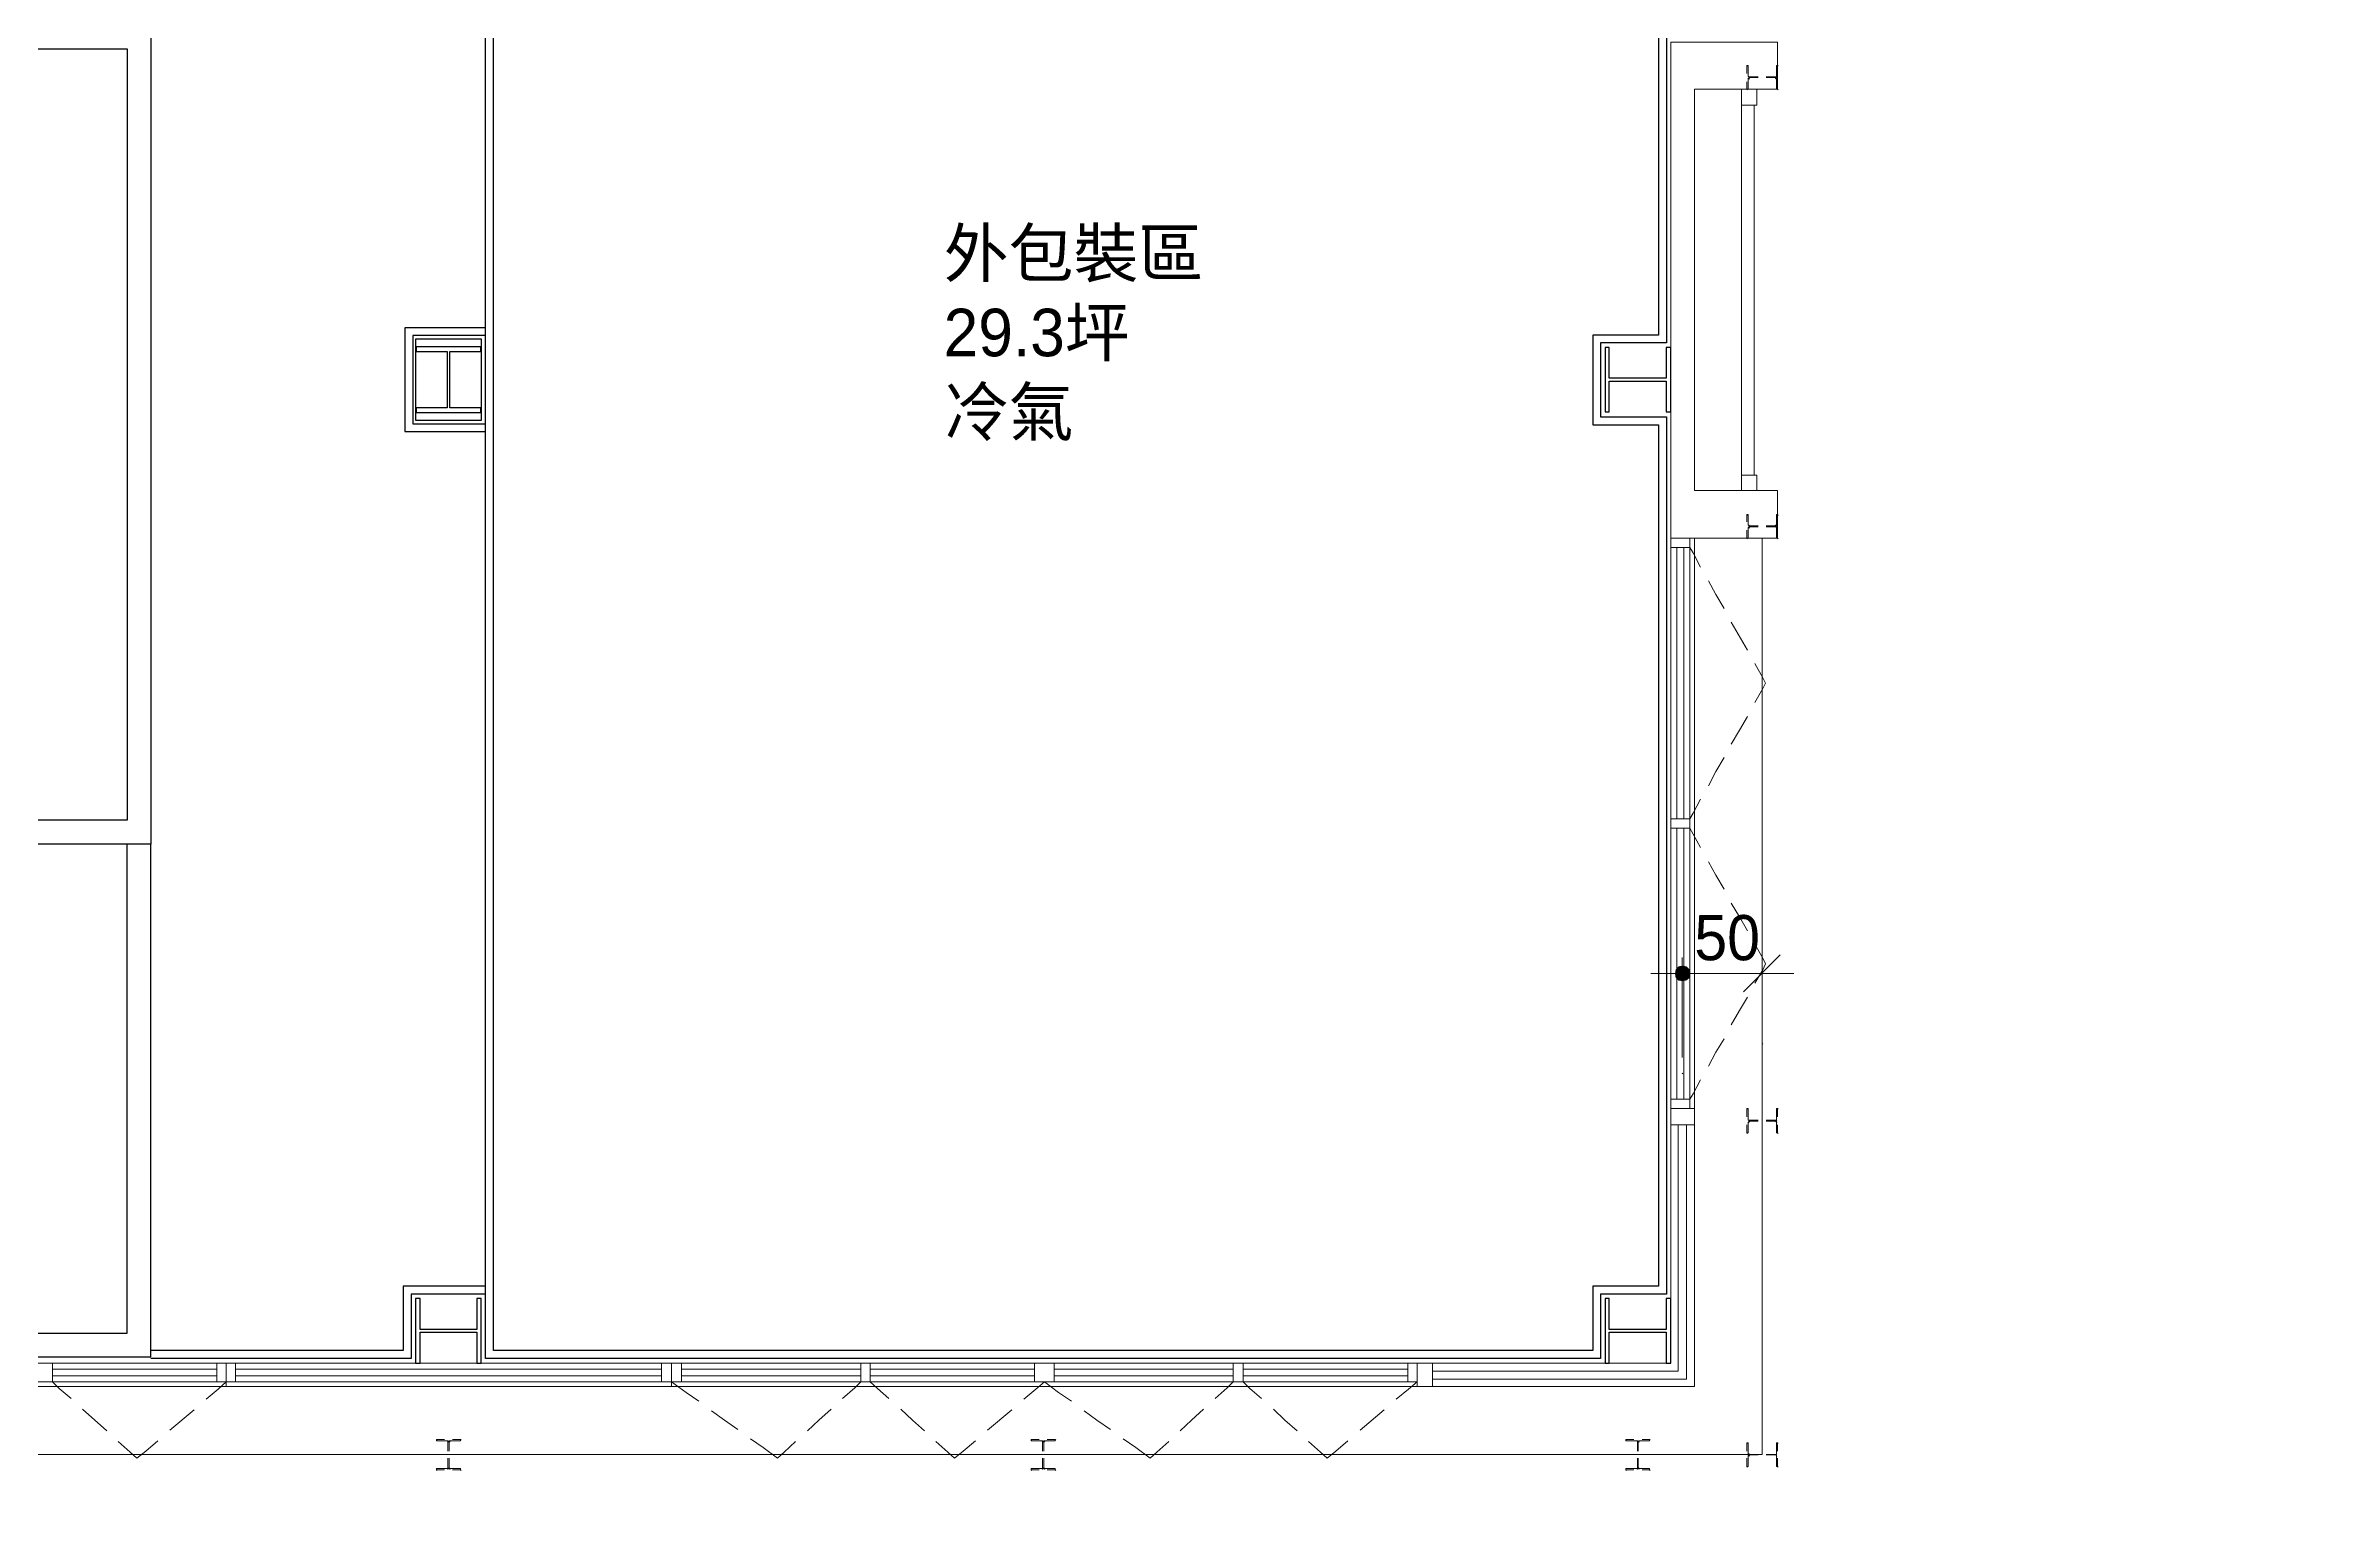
# Model space of a CAD drawing. Header units: millimetres. Extents: x 0 to 31017, y 0 to 21335.
# Drawn here: x 28636 to 30078, y 3207 to 4123 of the extents above; entities that cross this region are included whole.
import ezdxf
from ezdxf import colors
from ezdxf.entities.mleader import LeaderData, LeaderLine
from ezdxf.enums import TextEntityAlignment as Align
from ezdxf.math import Vec2, Vec3

# ---------------------------------------------------------------- set-up
doc = ezdxf.new("R2010")
doc.units = ezdxf.units.MM
for name, color, linetype in [('PDF_單色填滿', 7, 'Continuous'), ('PDF_幾何圖形', 7, 'Continuous'), ('PDF_文字', 7, 'Continuous')]:
    doc.layers.add(name, color=color, linetype=linetype)
doc.styles.add('PDF PMingLiU', font='')
doc.styles.get("Standard").update_dxf_attribs({"font": 'arial.ttf'})
doc.styles.add('新細明體', font='')
doc.styles.get('PDF PMingLiU').set_extended_font_data('PMingLiU')
doc.styles.get('新細明體').set_extended_font_data('PMingLiU')

# ---------------------------------------------------------------- blocks, each defined once
blk = doc.blocks.new('3F庫板圖灰底')
at = {"color": 8}
for points in [[(103157.2, -11405.8), (103157.2, -10812.4), (103157.2, -10812.4), (103157.2, -10764.9), (103157.2, -10764.9), (103157.2, -10212.2), (103157.2, -10212.2), (103157.2, -10183.4), (103860.2, -10183.4), (103860.2, -10211.8), (103901.7, -10211.8), (103901.7, -10765.4), (103860.2, -10765.4), (103860.2, -10812), (103901.7, -10812), (103901.7, -11365.1), (103860.2, -11365.1), (103860.2, -11405.8)], [(103162.2, -11400.8), (103162.2, -10817.4), (103162.2, -10817.4), (103162.2, -10759.9), (103162.2, -10759.9), (103162.2, -10217.2), (103162.2, -10217.2), (103162.2, -10188.4), (103855.2, -10188.4), (103855.2, -10216.8), (103896.7, -10216.8), (103896.7, -10760.4), (103855.2, -10760.4), (103855.2, -10817), (103896.7, -10817), (103896.7, -11360.1), (103855.2, -11360.1), (103855.2, -11400.8)], [(101825.8, -10564.9), (102946.2, -10564.9), (102946.2, -11081.4), (101825.8, -11081.4)], [(101840.8, -10579.9), (102931.2, -10579.9), (102931.2, -11066.4), (101840.8, -11066.4)]]:
    blk.add_lwpolyline(points, close=True, dxfattribs=at)
for points in [[(103157.2, -10755.8), (103106.3, -10755.8), (103106.3, -10821.3), (103157.2, -10821.3)], [(103157.2, -10760.8), (103111.3, -10760.8), (103111.3, -10816.3), (103157.2, -10816.3)], [(101825.8, -11081.4), (101825.8, -11399.8), (102353.1, -11399.8), (102353.1, -11355.1), (102413.6, -11355.1), (102413.6, -11404.8), (102946.2, -11404.8), (102946.2, -11081.4)], [(101840.8, -11081.4), (101840.8, -11384.8), (102338.1, -11384.8), (102338.1, -11340.1), (102428.6, -11340.1), (102428.6, -11389.8), (102931.2, -11389.8), (102931.2, -11081.4)], [(103157.2, -11360.1), (103105.2, -11360.1), (103105.2, -11400.8), (102946.2, -11400.8)], [(103157.2, -11365.1), (103110.2, -11365.1), (103110.2, -11405.8), (102946.2, -11405.8)]]:
    blk.add_lwpolyline(points, dxfattribs=at)
blk = doc.blocks.new('3F建築底圖')
blk.add_lwpolyline([(2234.6, -2909.3), (2275.6, -2909.3), (2275.6, -2960.8), (2234.6, -2960.8)], close=True)
at = {"layer": 'PDF_單色填滿', "lineweight": 9, "transparency": 33554559}
for points in [[(3028.8, -3307.1), (3028.4, -3309.6), (3033, -3309.6)], [(3028.4, -3309.6), (3028.8, -3312.2), (3033, -3309.6)], [(3030.5, -3305), (3028.8, -3307.1), (3033, -3309.6)], [(3028.8, -3312.2), (3030.5, -3313.9), (3033, -3309.6)], [(3033, -3304.6), (3030.5, -3305), (3033, -3309.6)], [(3030.5, -3313.9), (3033, -3314.3), (3033, -3309.6)], [(3035.6, -3305), (3033, -3304.6), (3033, -3309.6)], [(3037.7, -3307.1), (3035.6, -3305), (3033, -3309.6)], [(3038.1, -3309.6), (3037.7, -3307.1), (3033, -3309.6)], [(3033, -3314.3), (3035.6, -3313.9), (3033, -3309.6)], [(3035.6, -3313.9), (3037.7, -3312.2), (3033, -3309.6)], [(3037.7, -3312.2), (3038.1, -3309.6), (3033, -3309.6)]]:
    blk.add_solid(points, dxfattribs=at)
at = {"layer": 'PDF_幾何圖形', "lineweight": 20}
blk.add_lwpolyline([(3025.8, -2722.2), (3093.1, -2722.2), (3093.1, -2751.8), (3040.6, -2751.8), (3040.6, -3004.9), (3093.1, -3004.9), (3093.1, -3035), (3025.8, -3035)], close=True, dxfattribs=at)
at = {"layer": 'PDF_幾何圖形', "lineweight": 0}
for points in [[(3073.6, -2742.1), (3073.6, -2737), (3074.1, -2737.4)], [(3073.6, -2737), (3074.5, -2737), (3074.5, -2743.8), (3074.9, -2744.2), (3075.3, -2744.6), (3074.9, -2744.2), (3074.9, -2743.8), (3074.5, -2743.8)], [(3092.3, -2744.2), (3092.3, -2743.8), (3092.7, -2744.2), (3092.3, -2743.8), (3092.3, -2737), (3093.1, -2737), (3093.5, -2737.4)], [(3093.1, -2737), (3093.1, -2742.1)], [(3074.9, -2745), (3074.5, -2745), (3074.5, -2751.8), (3073.6, -2751.8)], [(3073.6, -2747.2), (3073.6, -2751.8), (3074.1, -2752.2)], [(3074.9, -2744.2), (3080.8, -2744.2)], [(3080.8, -2744.6), (3075.3, -2744.6), (3074.9, -2745), (3075.3, -2745.5), (3074.9, -2745), (3075.3, -2745.5), (3074.9, -2745), (3075.3, -2745.5)], [(3085.9, -2744.2), (3091.8, -2744.2), (3092.3, -2744.6), (3091.8, -2744.2), (3092.3, -2744.6)], [(3092.3, -2745), (3091.8, -2745), (3092.3, -2745.5), (3091.8, -2745), (3091.8, -2744.6), (3085.9, -2744.6)], [(3091.8, -2744.2), (3092.3, -2744.2), (3092.7, -2744.6)], [(3093.1, -2751.8), (3092.3, -2751.8), (3092.3, -2745), (3092.7, -2745.5), (3092.3, -2745), (3092.7, -2745.5)], [(3093.1, -2747.2), (3093.1, -2751.8), (3093.5, -2752.2)], [(3073.6, -3024.8), (3073.6, -3020.1), (3074.1, -3020.6)], [(3073.6, -3020.1), (3074.5, -3020.1), (3074.5, -3026.9), (3074.9, -3026.9), (3075.3, -3027.3), (3074.9, -3026.9), (3075.3, -3027.3)], [(3074.5, -3028.2), (3074.5, -3035), (3073.6, -3035)], [(3073.6, -3029.9), (3073.6, -3035), (3074.1, -3035.4)], [(3074.9, -3028.2), (3074.5, -3028.2), (3074.9, -3028.6)], [(3074.9, -3026.9), (3074.9, -3027.3), (3075.3, -3027.8)], [(3074.9, -3027.3), (3080.8, -3027.3)], [(3080.8, -3027.8), (3074.9, -3027.8), (3075.3, -3028.2), (3074.9, -3027.8), (3075.3, -3028.2)], [(3074.9, -3027.8), (3074.9, -3028.2), (3075.3, -3028.6)], [(3085.9, -3027.3), (3091.8, -3027.3), (3092.3, -3027.8), (3091.8, -3027.3), (3091.8, -3026.9), (3092.3, -3026.9), (3092.7, -3027.3), (3092.3, -3026.9), (3092.7, -3027.3)], [(3091.8, -3027.8), (3085.9, -3027.8)], [(3092.3, -3026.9), (3092.3, -3020.1), (3093.1, -3020.1), (3093.5, -3020.6)], [(3093.1, -3035), (3092.3, -3035), (3092.3, -3028.2), (3092.7, -3028.6), (3092.3, -3028.2), (3092.7, -3028.6)], [(3093.1, -3020.1), (3093.1, -3024.8)], [(3093.1, -3029.9), (3093.1, -3035), (3093.5, -3035.4)], [(3037.7, -3040.9), (3039.8, -3044.3), (3044.4, -3053.2)], [(3049.5, -3062), (3054.2, -3070.5), (3059.3, -3079.4)], [(3063.9, -3087.9), (3074.1, -3105.6)], [(3078.7, -3114.1), (3083.8, -3123), (3085.5, -3126.4), (3083.8, -3129.8), (3078.7, -3138.6)], [(3074.1, -3147.5), (3069, -3156), (3063.9, -3164.9)], [(3059.3, -3173.4), (3054.2, -3182.2), (3049.5, -3191.1)], [(3044.4, -3199.6), (3039.8, -3208.5), (3037.7, -3211.9)], [(3044.4, -3230.1), (3039.8, -3221.6), (3037.7, -3217.8)], [(3059.3, -3256.3), (3054.2, -3247.4), (3049.5, -3239)], [(3074.1, -3282.5), (3069, -3273.7), (3063.9, -3265.2)], [(3078.7, -3315.6), (3083.8, -3307.1), (3085.5, -3303.3), (3083.8, -3299.9), (3078.7, -3291)], [(3033, -3309.6), (3033.4, -3310.1)], [(3063.9, -3341.8), (3069, -3332.9), (3074.1, -3324.4)], [(3049.5, -3368), (3054.2, -3359.2), (3059.3, -3350.7)], [(3083.4, -3353.7), (3083.8, -3354.1)], [(3033, -3372.3), (3033.4, -3372.7)], [(3037.7, -3388.8), (3039.8, -3385.4), (3044.4, -3376.5)], [(3073.6, -3399.8), (3073.6, -3394.7), (3074.1, -3395.1)], [(3073.6, -3394.7), (3074.5, -3394.7), (3074.5, -3401.9), (3074.9, -3401.9), (3075.3, -3402.3), (3074.9, -3401.9), (3075.3, -3402.3), (3074.9, -3401.9), (3075.3, -3402.3)], [(3074.5, -3403.2), (3074.5, -3409.9), (3073.6, -3409.9)], [(3073.6, -3404.9), (3073.6, -3409.9), (3074.1, -3410.4)], [(3080.8, -3402.7), (3074.9, -3402.7), (3075.3, -3403.2), (3074.9, -3402.7), (3075.3, -3403.2), (3074.9, -3402.7), (3074.9, -3403.2), (3074.5, -3403.2), (3074.9, -3403.6)], [(3074.9, -3401.9), (3080.8, -3401.9)], [(3085.9, -3401.9), (3091.8, -3401.9), (3092.3, -3402.3), (3091.8, -3401.9), (3092.3, -3402.3)], [(3091.8, -3402.7), (3085.9, -3402.7)], [(3091.8, -3401.9), (3092.3, -3401.9), (3092.7, -3402.3), (3092.3, -3401.9), (3092.7, -3402.3)], [(3092.3, -3402.7), (3091.8, -3402.7), (3092.3, -3403.2), (3091.8, -3402.7), (3092.3, -3403.2)], [(3092.3, -3401.9), (3092.3, -3394.7), (3093.1, -3394.7), (3093.5, -3395.1)], [(3093.1, -3409.9), (3092.3, -3409.9), (3092.3, -3403.2), (3092.7, -3403.6), (3092.3, -3403.2), (3092.3, -3402.7), (3092.7, -3403.2)], [(3093.1, -3394.7), (3093.1, -3399.8)], [(3093.1, -3404.9), (3093.1, -3409.9), (3093.5, -3410.4)], [(2017.2, -3577.5), (2009.6, -3571.2), (2005.4, -3567)], [(2115, -3567), (2109.9, -3571.6), (2102.3, -3578)], [(2395.6, -3567), (2404.9, -3573.7), (2413, -3579.2)], [(2503.5, -3577.5), (2511.2, -3570.8), (2515, -3567)], [(2532.7, -3577.5), (2525.6, -3571.2), (2520.9, -3567)], [(2647.9, -3579.2), (2639.8, -3573.7), (2630.9, -3567), (2625.4, -3571.6), (2617.8, -3578)], [(2738.4, -3577.5), (2746.1, -3570.8), (2749.9, -3567)], [(2767.6, -3577.5), (2760.4, -3571.2), (2756.2, -3567)], [(2865.8, -3567), (2860.3, -3571.6), (2852.7, -3578)], [(2039.7, -3597.9), (2024.4, -3584.3)], [(2094.7, -3584.7), (2079.5, -3597.4)], [(2421, -3585.2), (2429.1, -3591.1), (2437.5, -3597)], [(2481.5, -3597.9), (2488.7, -3591.1), (2496.3, -3584.3)], [(2555.2, -3597.9), (2547.6, -3591.1), (2540.4, -3584.3)], [(2610.2, -3584.7), (2595, -3597.4)], [(2655.9, -3585.2), (2663.9, -3591.1), (2672.4, -3597)], [(2716.4, -3597.9), (2723.6, -3591.1), (2731.2, -3584.3)], [(2790.1, -3597.9), (2782.5, -3591.1), (2775.3, -3584.3)], [(2845.1, -3584.7), (2829.9, -3597.4)], [(2071.8, -3604.2), (2064.2, -3610.6), (2058.7, -3615.2), (2054.5, -3611.4), (2046.9, -3604.6)], [(2252.6, -3603.4), (2247.5, -3603.4), (2247.9, -3603.8)], [(2254.3, -3604.2), (2247.5, -3604.2), (2247.5, -3603.4)], [(2254.7, -3604.2), (2254.3, -3604.2), (2254.7, -3604.6)], [(2254.7, -3610.6), (2254.7, -3604.6), (2255.1, -3605.1), (2254.7, -3604.6), (2254.7, -3604.2), (2255.1, -3604.6), (2254.7, -3604.2), (2255.1, -3604.6)], [(2255.9, -3604.2), (2255.5, -3604.2), (2255.9, -3604.6), (2255.5, -3604.2), (2255.9, -3604.6)], [(2255.5, -3604.2), (2255.5, -3604.6), (2255.9, -3605.1), (2255.5, -3604.6), (2255.5, -3610.6)], [(2262.7, -3603.4), (2262.7, -3604.2), (2255.9, -3604.2), (2256.4, -3604.6)], [(2257.6, -3603.4), (2262.7, -3603.4), (2263.1, -3603.8)], [(2445.6, -3602.9), (2453.6, -3608.4), (2462.5, -3615.2), (2466.7, -3611.4), (2473.9, -3604.6)], [(2587.3, -3604.2), (2579.7, -3610.6), (2574.2, -3615.2), (2570, -3611.4), (2562.4, -3604.6)], [(2627.6, -3603.4), (2622.5, -3603.4), (2622.9, -3603.8)], [(2629.7, -3610.6), (2629.7, -3604.6), (2630.1, -3605.1), (2629.7, -3604.6), (2629.7, -3604.2), (2630.1, -3604.6), (2629.7, -3604.2), (2629.2, -3604.2), (2629.7, -3604.6), (2629.2, -3604.2), (2622.5, -3604.2), (2622.5, -3603.4)], [(2630.9, -3604.2), (2630.5, -3604.2), (2630.9, -3604.6), (2630.5, -3604.2), (2630.9, -3604.6)], [(2630.5, -3604.2), (2630.5, -3604.6), (2630.9, -3605.1), (2630.5, -3604.6), (2630.5, -3610.6)], [(2637.7, -3603.4), (2637.7, -3604.2), (2630.9, -3604.2), (2631.4, -3604.6)], [(2632.6, -3603.4), (2637.7, -3603.4), (2638.1, -3603.8)], [(2680.5, -3602.9), (2688.5, -3608.4), (2697.4, -3615.2), (2701.6, -3611.4), (2709.2, -3604.6)], [(2822.2, -3604.2), (2814.6, -3610.6), (2809.1, -3615.2), (2804.9, -3611.4), (2797.3, -3604.6)], [(3002.5, -3603.4), (2997.5, -3603.4), (2997.9, -3603.8)], [(3004.7, -3610.6), (3004.7, -3604.6), (3005.1, -3605.1), (3004.7, -3604.6), (3004.7, -3604.2), (3005.1, -3604.6), (3004.7, -3604.2), (3004.2, -3604.2), (3004.7, -3604.6), (3004.2, -3604.2), (2997.5, -3604.2), (2997.5, -3603.4)], [(3005.5, -3604.6), (3005.1, -3604.6), (3005.1, -3610.6)], [(3012.3, -3603.4), (3012.3, -3604.2), (3005.5, -3604.2), (3005.9, -3604.6), (3005.5, -3604.2), (3005.9, -3604.6), (3005.5, -3604.2), (3005.5, -3604.6), (3005.9, -3605.1)], [(3007.6, -3603.4), (3012.3, -3603.4), (3012.7, -3603.8)], [(3073.6, -3610.6), (3073.6, -3605.5), (3074.1, -3605.9)], [(3073.6, -3605.5), (3074.5, -3605.5), (3074.5, -3612.3), (3074.9, -3612.7), (3075.3, -3613.1), (3074.9, -3612.7), (3074.9, -3612.3)], [(3092.3, -3612.3), (3092.3, -3605.5), (3093.1, -3605.5), (3093.5, -3605.9)], [(3093.1, -3605.5), (3093.1, -3610.6)], [(2247.5, -3622.4), (2247.5, -3621.6), (2254.3, -3621.6), (2254.7, -3622)], [(2254.3, -3621.6), (2254.7, -3621.6), (2255.1, -3622), (2254.7, -3621.6), (2255.1, -3622), (2254.7, -3621.6), (2254.7, -3621.1), (2255.1, -3621.6)], [(2254.7, -3621.1), (2254.7, -3615.2)], [(2255.5, -3615.2), (2255.5, -3621.1), (2255.9, -3621.6), (2262.7, -3621.6), (2262.7, -3622.4), (2263.1, -3622.8)], [(2255.5, -3621.1), (2255.5, -3621.6), (2255.9, -3622), (2255.5, -3621.6), (2255.9, -3622), (2255.5, -3621.6), (2255.9, -3621.6), (2256.4, -3622)], [(2622.5, -3622.4), (2622.5, -3621.6), (2629.2, -3621.6), (2629.7, -3622), (2629.2, -3621.6), (2629.7, -3621.6), (2630.1, -3622), (2629.7, -3621.6), (2630.1, -3622)], [(2629.7, -3621.1), (2629.7, -3615.2)], [(2629.7, -3621.6), (2629.7, -3621.1), (2630.1, -3621.6)], [(2630.5, -3615.2), (2630.5, -3621.1), (2630.9, -3621.6), (2637.7, -3621.6), (2637.7, -3622.4), (2638.1, -3622.8)], [(2630.5, -3621.1), (2630.5, -3621.6), (2630.9, -3622), (2630.5, -3621.6), (2630.9, -3622), (2630.5, -3621.6), (2630.9, -3621.6), (2631.4, -3622)], [(2997.5, -3622.4), (2997.5, -3621.6), (3004.2, -3621.6), (3004.7, -3622), (3004.2, -3621.6), (3004.7, -3621.6), (3005.1, -3622), (3004.7, -3621.6), (3005.1, -3622)], [(3004.7, -3621.1), (3004.7, -3615.2)], [(3004.7, -3621.6), (3004.7, -3621.1), (3005.1, -3621.6)], [(3005.1, -3615.2), (3005.1, -3621.1), (3005.5, -3621.1), (3005.5, -3621.6), (3005.9, -3622), (3005.5, -3621.6), (3005.9, -3622), (3005.5, -3621.6), (3005.9, -3622)], [(3005.5, -3621.6), (3012.3, -3621.6), (3012.3, -3622.4), (3012.7, -3622.8)], [(3074.5, -3613.5), (3074.5, -3620.3), (3073.6, -3620.3)], [(3073.6, -3615.2), (3073.6, -3620.3), (3074.1, -3620.7)], [(3074.5, -3612.3), (3074.9, -3612.3), (3075.3, -3612.7)], [(3080.8, -3613.1), (3074.9, -3613.1), (3075.3, -3613.5), (3074.9, -3613.1), (3074.9, -3613.5), (3075.3, -3613.9), (3074.9, -3613.5), (3074.5, -3613.5), (3074.9, -3613.9)], [(3080.8, -3612.7), (3074.9, -3612.7), (3075.3, -3613.1)], [(3085.9, -3612.7), (3091.8, -3612.7), (3092.3, -3613.1), (3091.8, -3612.7), (3092.3, -3613.1)], [(3091.8, -3613.1), (3085.9, -3613.1)], [(3091.8, -3612.7), (3092.3, -3612.7), (3092.3, -3612.3), (3092.7, -3612.7), (3092.3, -3612.3), (3092.7, -3612.7)], [(3093.1, -3620.3), (3092.3, -3620.3), (3092.3, -3613.5), (3092.7, -3613.9), (3092.3, -3613.5), (3092.7, -3613.9), (3092.3, -3613.5), (3091.8, -3613.1), (3092.3, -3613.5)], [(3092.3, -3613.5), (3091.8, -3613.1), (3092.3, -3613.5)], [(3093.1, -3615.2), (3093.1, -3620.3), (3093.5, -3620.7)], [(2252.6, -3622.4), (2247.5, -3622.4), (2247.9, -3622.8)], [(2262.7, -3622.4), (2257.6, -3622.4)], [(2627.6, -3622.4), (2622.5, -3622.4), (2622.9, -3622.8)], [(2637.7, -3622.4), (2632.6, -3622.4)], [(3002.5, -3622.4), (2997.5, -3622.4), (2997.9, -3622.8)], [(3012.3, -3622.4), (3007.6, -3622.4)]]:
    blk.add_lwpolyline(points, dxfattribs=at)
for points in [[(3070.3, -2751.8), (3070.3, -2762), (3080, -2762), (3080, -2751.8)], [(3075.3, -2744.6), (3074.9, -2744.2)], [(3070.3, -2995.2), (3070.3, -2762), (3078.3, -2762), (3078.3, -2995.2)], [(3070.3, -2995.2), (3070.3, -3004.9), (3080, -3004.9), (3080, -2995.2)], [(3092.3, -3028.2), (3092.3, -3027.8), (3091.8, -3027.8)], [(3092.3, -3028.2), (3091.8, -3027.8)]]:
    blk.add_lwpolyline(points, close=True, dxfattribs=at)
at = {"layer": 'PDF_幾何圖形', "lineweight": 25}
for points in [[(2234.8, -2952.8), (2234.8, -2955.8), (2275.4, -2955.8), (2275.4, -2952.8), (2255.9, -2952.8), (2255.9, -2917.3), (2275.4, -2917.3), (2275.4, -2914.3), (2234.8, -2914.3), (2234.8, -2917.3), (2254.3, -2917.3), (2254.3, -2952.8)], [(3022.9, -2955.4), (3025.8, -2955.4), (3025.8, -2914.8), (3022.9, -2914.8), (3022.9, -2934.2), (2986.9, -2934.2), (2986.9, -2914.8), (2984.3, -2914.8), (2984.3, -2955.4), (2986.9, -2955.4), (2986.9, -2935.9), (3022.9, -2935.9)], [(2272.9, -3555.1), (2275.8, -3555.1), (2275.8, -3514.5), (2272.9, -3514.5), (2272.9, -3534), (2237.3, -3534), (2237.3, -3514.5), (2234.4, -3514.5), (2234.4, -3555.1), (2237.3, -3555.1), (2237.3, -3535.6), (2272.9, -3535.6)], [(3022.9, -3555.1), (3025.8, -3555.1), (3025.8, -3514.5), (3022.9, -3514.5), (3022.9, -3534), (2986.9, -3534), (2986.9, -3514.5), (2984.3, -3514.5), (2984.3, -3555.1), (2986.9, -3555.1), (2986.9, -3535.6), (3022.9, -3535.6)]]:
    blk.add_lwpolyline(points, close=True, dxfattribs=at)
at = {"layer": 'PDF_幾何圖形', "lineweight": 9}
for points in [[(1645.2, -3569.9), (1645.2, -3612.7), (3083.4, -3612.7), (3083.4, -3035)], [(3033, -3362.5), (3033, -3299.5)], [(3071.5, -3321.1), (3094.8, -3297.8)], [(3083.4, -3343.5), (3083.4, -3299.5)], [(3053.3, -3309.6), (3033, -3309.6), (3013.1, -3309.6)], [(3033, -3309.6), (3083.4, -3309.6)], [(3063.1, -3309.6), (3083.4, -3309.6), (3103.3, -3309.6)]]:
    blk.add_lwpolyline(points, dxfattribs=at)
at = {"layer": 'PDF_幾何圖形', "lineweight": 5}
for points in [[(3040.6, -3035), (3040.6, -3394.7), (3025.8, -3394.7), (3025.8, -3035)], [(3025.8, -3040.9), (3037.7, -3040.9)], [(3029.6, -3040.9), (3029.6, -3211.9)], [(3033.9, -3040.9), (3033.9, -3211.9)], [(3037.7, -3035), (3037.7, -3394.7)], [(3025.8, -3211.9), (3037.7, -3211.9)], [(3025.8, -3217.8), (3037.7, -3217.8)], [(3029.6, -3217.8), (3029.6, -3388.8)], [(3033.9, -3217.8), (3033.9, -3388.8)], [(3025.8, -3388.8), (3037.7, -3388.8)], [(3035.6, -3404.9), (3035.6, -3565.3), (2875.6, -3565.3)], [(3030.5, -3404.9), (3030.5, -3560.2), (2875.6, -3560.2)], [(3040.6, -3404.9), (3025.8, -3404.9)], [(2395.2, -3555.1), (2115, -3555.1), (1880.1, -3555.1), (1645.2, -3555.1)], [(2005.4, -3555.1), (2005.4, -3567)], [(2109.1, -3558.9), (2005.4, -3558.9)], [(2109.1, -3563.2), (2005.4, -3563.2)], [(2109.1, -3555.1), (2109.1, -3567)], [(2120.9, -3555.1), (2120.9, -3567)], [(2389.3, -3558.9), (2120.9, -3558.9)], [(2389.3, -3563.2), (2120.9, -3563.2)], [(2389.3, -3555.1), (2389.3, -3567)], [(2395.6, -3555.1), (2630.9, -3555.1), (2865.8, -3555.1), (2865.8, -3569.9), (2630.9, -3569.9), (2395.6, -3569.9)], [(2402, -3555.1), (2402, -3567)], [(2515, -3558.9), (2402, -3558.9)], [(2515, -3563.2), (2402, -3563.2)], [(2515, -3555.1), (2515, -3567)], [(2520.9, -3555.1), (2520.9, -3567)], [(2624.6, -3558.9), (2520.9, -3558.9)], [(2624.6, -3563.2), (2520.9, -3563.2)], [(2624.6, -3555.1), (2624.6, -3567)], [(2636.9, -3555.1), (2636.9, -3567)], [(2749.9, -3558.9), (2636.9, -3558.9)], [(2749.9, -3563.2), (2636.9, -3563.2)], [(2749.9, -3555.1), (2749.9, -3567)], [(2756.2, -3555.1), (2756.2, -3567)], [(2859.9, -3558.9), (2756.2, -3558.9)], [(2859.9, -3563.2), (2756.2, -3563.2)], [(2859.9, -3555.1), (2859.9, -3567)], [(2875.6, -3555.1), (2875.6, -3569.9)], [(2395.2, -3567), (2115, -3567), (1880.1, -3567), (1645.2, -3567)], [(2395.2, -3569.9), (2115, -3569.9), (1880.1, -3569.9), (1645.2, -3569.9)], [(2865.8, -3567), (2630.9, -3567), (2395.6, -3567)]]:
    blk.add_lwpolyline(points, dxfattribs=at)
for points in [[(3025.8, -3394.7), (3025.8, -3555.1), (2865.8, -3555.1), (2865.8, -3569.9), (3040.6, -3569.9), (3040.6, -3394.7)], [(2115, -3569.9), (2115, -3555.1), (2395.6, -3555.1), (2395.6, -3569.9)]]:
    blk.add_lwpolyline(points, close=True, dxfattribs=at)
at = {"linetype": 'ByBlock', "ltscale": 5, "insert": (2567.3, -2840.3), "char_height": 30, "attachment_point": 1, "style": '新細明體'}
blk.add_mtext_dynamic_manual_height_columns('外包裝區\\P29.3坪\\P冷氣', width=427.513, gutter_width=300, heights=[0], dxfattribs=at)
at = {"layer": 'PDF_文字', "insert": (3040.6, -3287.1), "char_height": 28.44, "attachment_point": 4, "style": 'PDF PMingLiU'}
blk.add_mtext('50', dxfattribs=at)
blk = doc.blocks.new('_DetailCallout')
at = {"color": 0, "linetype": 'ByBlock', "lineweight": -2, "transparency": 16777216}
blk.add_line((8, 0), (-8, 0), dxfattribs=at)
blk.add_circle((0, 0), 8, dxfattribs=at)
at = {"color": 0, "transparency": 16777216}
for tag, p in [('視圖號碼', (0, 1)), ('圖紙號碼', (0, -6))]:
    blk.add_attdef(tag, text='', height=3, dxfattribs=at).set_placement(p, align=Align.CENTER)

msp = doc.modelspace()

# ---------------------------------------------------------------- block references
msp.add_blockref('3F建築底圖', (26634.4, 6847.7))
at = {"color": 9}
msp.add_blockref('3F庫板圖灰底', (-74244.3, 14701.2), dxfattribs=at)

# ---------------------------------------------------------------- leaders
at = {"color": 54}
ml = msp.add_multileader_block('Standard', dxfattribs=at)
ml.set_content('_DetailCallout', color=54, scale=15)
ml.set_attribute('視圖號碼', '冷藏庫', width=0)
ml.set_attribute('圖紙號碼', 'A機', width=0)
ml.set_leader_properties()
ml.build(insert=Vec2(0, 0))
ml.multileader.update_dxf_attribs({"leader_type": 0})
ctx = ml.context
ctx.base_point, ctx.plane_origin = Vec3(29838.4, 5795.9), Vec3(29958.4, 5795.9)
notes = []
notes.append((ctx, [(0, (0, 0, 0), (0, 0), (1, 0), 1, [])]))
ctx.block.insert = Vec3(29958.4, 5795.9)
at = {"color": 230}
ml = msp.add_multileader_block('Standard', dxfattribs=at)
ml.set_content('_DetailCallout', color=230, scale=15)
ml.set_attribute('視圖號碼', '冷藏庫', width=0)
ml.set_attribute('圖紙號碼', 'A機', width=0)
ml.set_leader_properties()
ml.build(insert=Vec2(0, 0))
ml.multileader.update_dxf_attribs({"leader_type": 0})
ctx = ml.context
ctx.base_point, ctx.plane_origin = Vec3(29234.4, 5540.8), Vec3(29354.4, 5540.8)
notes.append((ctx, [(0, (0, 0, 0), (0, 0), (1, 0), 1, [])]))
ctx.block.insert = Vec3(29354.4, 5540.8)
at = {"color": 30}
ml = msp.add_multileader_block('Standard', dxfattribs=at)
ml.set_content('_DetailCallout', color=30, scale=15)
ml.set_attribute('視圖號碼', '冷藏庫', width=0)
ml.set_attribute('圖紙號碼', 'A', width=0)
ml.set_leader_properties()
ml.build(insert=Vec2(0, 0))
ml.multileader.update_dxf_attribs({"leader_type": 0})
ctx = ml.context
ctx.base_point, ctx.plane_origin = Vec3(29710.7, 5353.4), Vec3(29830.7, 5353.4)
notes.append((ctx, [(0, (0, 0, 0), (0, 0), (1, 0), 1, [])]))
ctx.block.insert = Vec3(29830.7, 5353.4)
for ctx, leaders in notes:
    for number, flags, end, landing, length, lines in leaders:
        leader = LeaderData()
        leader.index, (leader.has_last_leader_line, leader.has_dogleg_vector, leader.attachment_direction) = number, flags
        leader.last_leader_point, leader.dogleg_vector, leader.dogleg_length = Vec3(end), Vec3(landing), length
        for number, points, colour, breaks in lines:
            line = LeaderLine()
            line.index, line.vertices, line.color, line.breaks = number, Vec3.list(points), colors.encode_raw_color(colour), breaks
            leader.lines.append(line)
        ctx.leaders.append(leader)

doc.saveas('drawing.dxf')
